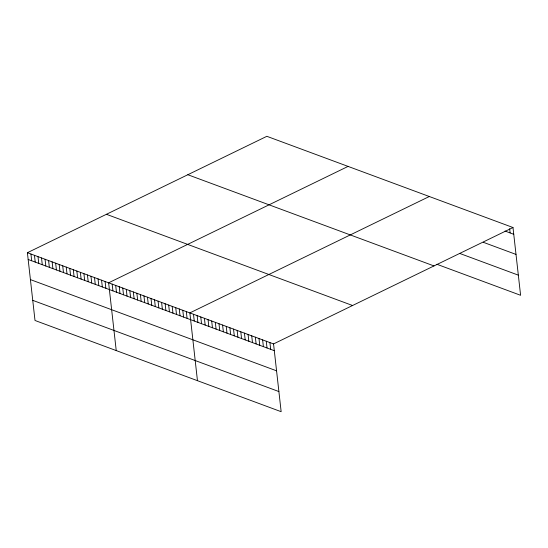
<?xml version="1.0" encoding="UTF-8"?>
<svg xmlns="http://www.w3.org/2000/svg" width="548" height="548" viewBox="0 0 548 548"><rect width="100%" height="100%" fill="white"/><g stroke="black" fill="none" stroke-linecap="round" stroke-linejoin="round"><path stroke-width="0.82" d="M27.4 252.71L273.548 343.925L281.151 411.692L35.004 320.477L27.4 252.71L266.849 136.308L512.996 227.523L520.6 295.29L436.907 264.28M348.076 166.407L108.627 282.809L116.231 350.576M429.31 196.506L189.855 312.908L197.458 380.682M273.548 343.925L512.996 227.523M505.023 231.044L513.757 234.284M483.268 242.278L516.017 254.416M460.121 253.58L518.34 275.158M187.834 174.723L433.982 265.931M106.422 214.295L352.57 305.51M28.16 259.471L274.308 350.686M30.414 279.603L276.562 370.818M32.743 300.345L278.891 391.56M509.647 228.708L510.12 232.934M269.911 342.575L270.671 349.336M266.273 341.226L267.027 347.987M262.629 339.876L263.389 346.637M258.992 338.527L259.752 345.288M255.354 337.178L256.115 343.939M251.717 335.835L252.477 342.596M248.08 334.486L248.833 341.246M244.435 333.136L245.196 339.897M240.798 331.787L241.558 338.548M237.161 330.437L237.921 337.198M233.523 329.088L234.284 335.849M229.886 327.745L230.639 334.506M226.242 326.396L227.002 333.157M222.604 325.046L223.365 331.807M218.967 323.697L219.727 330.458M215.33 322.347L216.09 329.108M211.692 320.998L212.446 327.759M208.048 319.655L208.809 326.416M204.411 318.306L205.171 325.067M200.774 316.956L201.534 323.717M197.136 315.607L197.897 322.368M193.499 314.257L194.252 321.018M186.327 311.6L187.087 318.361M182.792 310.291L183.553 317.052M179.264 308.983L180.018 315.744M175.73 307.675L176.49 314.436M172.202 306.366L172.956 313.127M168.668 305.058L169.428 311.819M165.133 303.75L165.893 310.511M161.605 302.441L162.366 309.202M158.071 301.133L158.831 307.894M154.543 299.825L155.296 306.585M151.008 298.516L151.769 305.277M147.481 297.208L148.234 303.969M143.946 295.899L144.706 302.66M140.411 294.591L141.172 301.352M136.884 293.283L137.644 300.044M133.349 291.974L134.109 298.735M129.821 290.666L130.575 297.427M126.287 289.358L127.047 296.119M122.759 288.043L123.512 294.803M119.224 286.734L119.985 293.495M115.69 285.426L116.45 292.187M112.162 284.117L112.922 290.878M105.1 281.501L105.853 288.262M101.565 280.192L102.325 286.953M98.037 278.884L98.791 285.645M94.503 277.576L95.263 284.337M90.968 276.267L91.728 283.028M87.44 274.959L88.201 281.72M83.906 273.651L84.666 280.412M80.378 272.342L81.131 279.103M76.843 271.034L77.604 277.795M73.309 269.726L74.069 276.487M69.781 268.417L70.541 275.178M66.246 267.109L67.007 273.87M62.719 265.801L63.472 272.562M59.184 264.492L59.944 271.253M55.656 263.184L56.41 269.945M52.122 261.869L52.882 268.63M48.587 260.56L49.347 267.321M45.059 259.252L45.82 266.013M41.525 257.944L42.285 264.705M37.997 256.635L38.75 263.396M34.462 255.327L35.223 262.088M30.935 254.019L31.688 260.779"/></g></svg>
